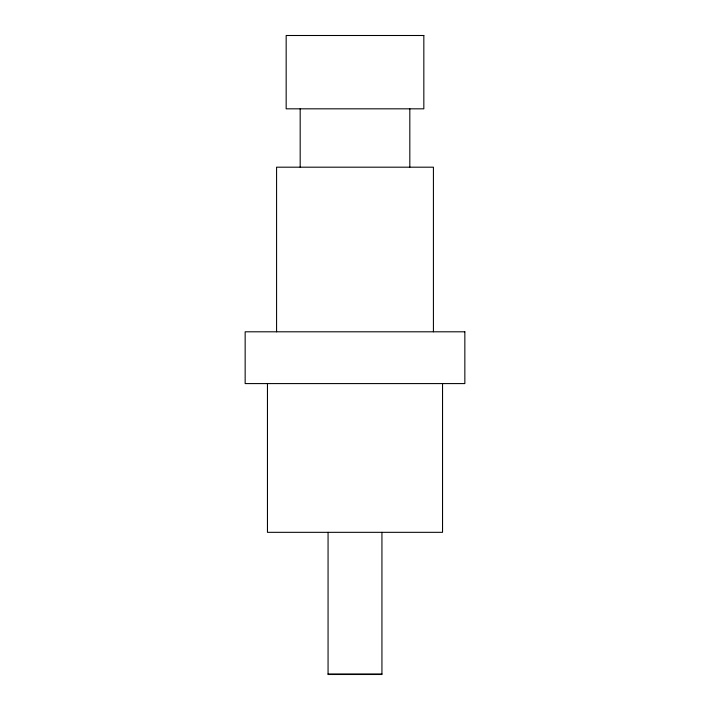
<?xml version="1.0" encoding="UTF-8"?>
<svg xmlns="http://www.w3.org/2000/svg" width="710" height="710" viewBox="0 0 710 710"><rect width="100%" height="100%" fill="white"/><g stroke="black" fill="none" stroke-linecap="round" stroke-linejoin="round"><path stroke-width="1.06" d="M328.064 673.994L381.936 673.994M442.543 383.586L442.543 532.331L267.457 532.331L267.457 383.586M433.419 331.801L433.419 167.187L276.58 167.187L276.58 331.801M409.821 108.825L409.821 167.187M381.936 532.331L381.936 674.5L328.064 674.5L328.064 532.331M300.179 108.825L300.179 167.187M423.834 35.5L286.166 35.5L286.166 108.825L423.834 108.825L423.834 35.5M464.846 331.801L245.154 331.801L245.154 383.586L464.846 383.586L464.846 331.801"/></g></svg>
